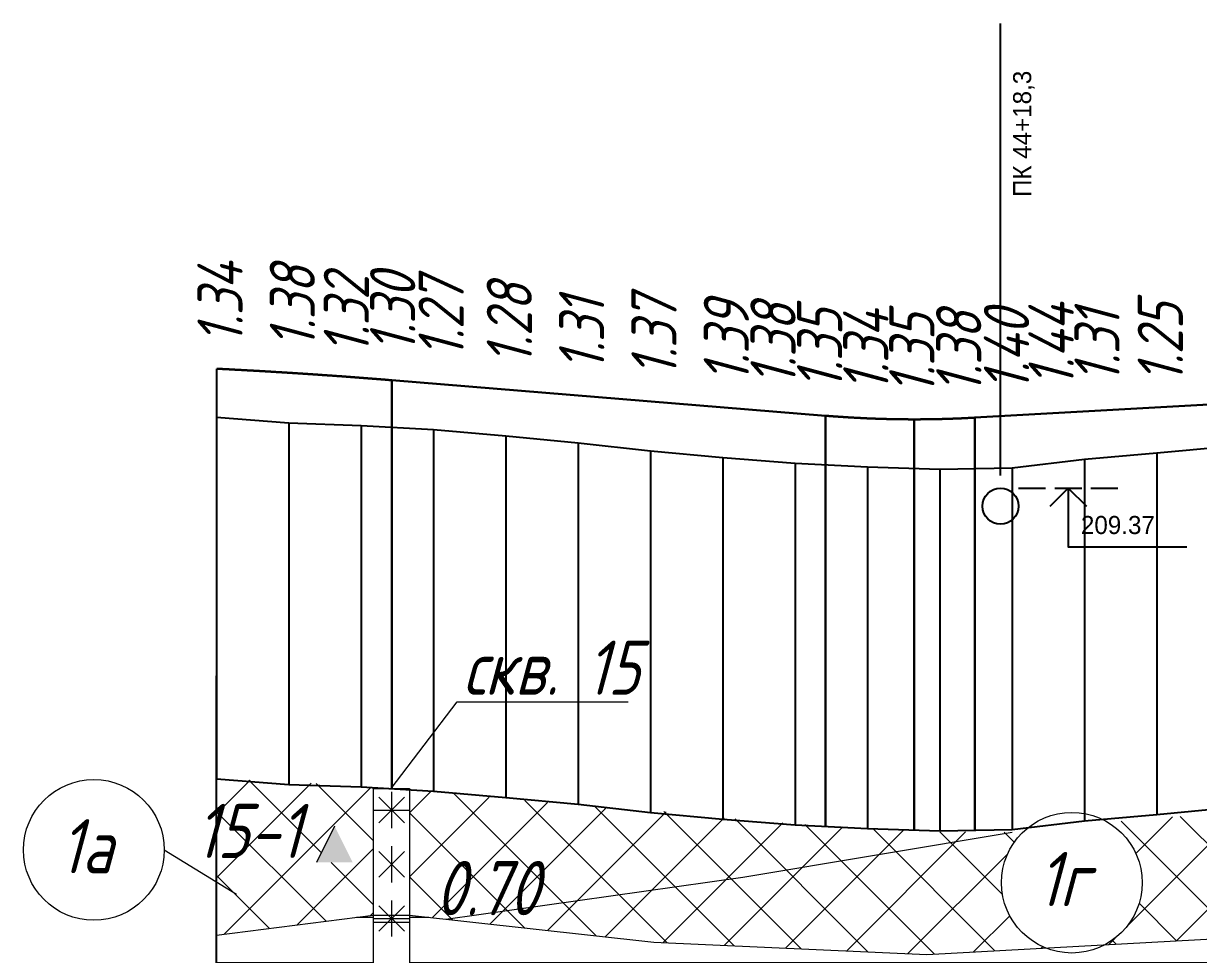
# Model space of a CAD drawing. Extents: x 2172 to 5772, y -842 to -248.
# Drawn here: x 3385.9 to 3450.9, y -487.4 to -435.9 of the extents above; entities that cross this region are included whole.
import ezdxf

# ---------------------------------------------------------------- set-up
doc = ezdxf.new("R2010")
doc.units = 0
doc.header["$MEASUREMENT"] = 0
doc.linetypes.add('CONTI', pattern=[0])
doc.layers.get('0').update_dxf_attribs({"linetype": 'CONTINUOUS'})
doc.layers.add('геология', color=7, linetype='CONTINUOUS', lineweight=20)
doc.layers.add('КРАСНЫЙ_ПРОФИЛЬ', color=1, linetype='CONTINUOUS', lineweight=30)
for name, color, linetype in [('ДИНАМИЧЕСКИЕ_КОММУНИКАЦИИ', 7, 'CONTINUOUS'), ('РАБОЧИЕ_ОТМЕТКИ', 1, 'CONTINUOUS'), ('ЧЕРНЫЙ_ПРОФИЛЬ', 7, 'CONTINUOUS')]:
    doc.layers.add(name, color=color, linetype=linetype)
doc.styles.add('ГОСТ', font='gost.TTF', dxfattribs={"oblique": 15, "height": 1})

# ---------------------------------------------------------------- blocks, each defined once
blk = doc.blocks.new('*U21')
at = {"layer": 'ДИНАМИЧЕСКИЕ_КОММУНИКАЦИИ', "color": 0}
blk.add_circle((0, 0), 1, dxfattribs=at)
blk = doc.blocks.new('*U22')
at = {"layer": 'ДИНАМИЧЕСКИЕ_КОММУНИКАЦИИ', "color": 0}
blk.add_text('209.37', height=1, dxfattribs=at).set_placement((4.449999809265, -2.539999961853))

msp = doc.modelspace()

# ---------------------------------------------------------------- hatches: boundary and pattern name
at = {"layer": 'геология', "linetype": 'Continuous'}
h = msp.add_hatch(dxfattribs=at)
h.set_pattern_fill('ANSI37', color=1, scale=20, style=0)
h.set_pattern_definition([(45, (2171.595959244836, -930.3739942693574), (-1.767766952966369, 1.767766952966369), []), (135, (2171.595959244836, -930.3739942693574), (-1.767766952966369, -1.767766952966369), [])])
h.paths.add_polyline_path([(3405.266979244836, -478.1816899998212), (3404.595959244836, -478.1330410498208), (3400.595959244836, -477.873041049821), (3396.595959244836, -477.7130410498212), (3396.595959244836, -486.3624414353653), (3405.266979244836, -485.2541899998209)])
h.paths.add_polyline_path([(3402.130971975199, -482.3379648031464), (3403.130971975199, -480.3379648031464), (3404.130971975199, -482.3379648031464)], flags=16)
h.paths.add_polyline_path([(3440.595959244836, -480.663041049821), (3436.595959244836, -480.643041049821), (3432.595959244836, -480.453041049821), (3428.595959244836, -480.2130410498212), (3424.595959244836, -479.8630410498208), (3420.595959244836, -479.4430410498207), (3416.595959244836, -479.183041049821), (3412.595959244836, -478.8130410498206), (3408.595959244836, -478.4230410498212), (3407.266979244836, -478.3266899998207), (3407.266979244836, -485.2541899998209), (3409.283704569588, -485.4767397499209), (3425.711407080658, -483.1588145671813)])
edge = h.paths.add_edge_path()
edge.add_arc((3443.903387339326, -483.4551840142339), 3.890410880645049, 132.660726402441, 180.0000000000017, ccw=False)
edge.add_line((3441.267027994384, -480.5942565029923), (3440.595959244836, -480.663041049821))
edge.add_line((3440.595959244836, -480.663041049821), (3425.711407080658, -483.1588145671813))
edge.add_line((3425.711407080658, -483.1588145671813), (3409.283704569588, -485.4767397499209))
edge.add_line((3409.283704569588, -485.4767397499209), (3420.784527473183, -486.7458789984448))
edge.add_line((3420.784527473183, -486.7458789984448), (3435.887831735205, -487.42003160069))
edge.add_line((3435.887831735205, -487.42003160069), (3442.449603800145, -487.0637585584891))
edge.add_arc((3443.903387339325, -483.4551840142339), 3.890410880644605, 180.0000000000008, 248.0570127374182, ccw=False)
edge = h.paths.add_edge_path()
edge.add_line((3464.948359244836, -478.887183049821), (3464.595959244836, -478.9030410498208))
edge.add_line((3464.595959244836, -478.9030410498208), (3460.595959244836, -479.3330410498211))
edge.add_line((3460.595959244836, -479.3330410498211), (3456.595959244836, -479.4230410498212))
edge.add_line((3456.595959244836, -479.4230410498212), (3452.595959244836, -479.6030410498211))
edge.add_line((3452.595959244836, -479.6030410498211), (3448.595959244836, -479.873041049821))
edge.add_line((3448.595959244836, -479.873041049821), (3445.918600629797, -480.1273901182499))
edge.add_arc((3443.903387339325, -483.4551840142335), 3.89041088064461, -7.617018127348274e-12, 58.802145706168574, ccw=False)
edge.add_arc((3443.903387339325, -483.4551840142345), 3.890410880644595, -61.841338698212326, 7.503331289626658e-12, ccw=False)
edge.add_line((3445.739329752336, -486.8851420717547), (3464.948359244836, -485.8421830498191))
edge.add_line((3464.948359244836, -485.8421830498191), (3464.948359244836, -478.887183049821))
h.paths.add_polyline_path([(3461.812351975199, -481.8904225330361), (3462.812351975199, -479.8904225330361), (3463.812351975199, -481.8904225330361)], flags=16)
h.paths.add_polyline_path([(3500.16716671681, -481.8014260150885), (3501.184682013046, -481.5816357129615), (3484.599211183237, -479.8839649782312), (3470.595959244836, -478.6580410498209), (3468.595959244836, -478.7230410498209), (3466.948359244836, -478.7971830498209), (3466.948359244836, -485.8421830498191), (3481.99119701448, -484.7836908851532)])
h.paths.add_polyline_path([(3525.200219244836, -476.3941144998207), (3525.200219244836, -473.6116144998209), (3524.595959244836, -473.7430410498209), (3520.595959244836, -474.4230410498212), (3516.595959244836, -474.703041049821), (3512.595959244836, -474.913041049821), (3508.595959244836, -475.2430410498209), (3504.595959244836, -475.913041049821), (3500.595959244836, -476.5930410498208), (3496.595959244836, -477.1130410498208), (3492.595959244836, -477.3630410498208), (3488.595959244836, -477.4830410498207), (3484.595959244836, -477.873041049821), (3480.595959244836, -478.3330410498211), (3476.595959244836, -478.4730410498209), (3472.595959244836, -478.5930410498208), (3470.595959244836, -478.6580410498209), (3484.599211183237, -479.8839649782312), (3501.184682013046, -481.5816357129615)])
edge = h.paths.add_edge_path()
edge.add_line((3548.314092563063, -469.3140602565363), (3559.52575637998, -467.6440213621786))
edge.add_arc((3562.697113533048, -465.3906260067379), 3.890410880644604, 179.9999999999992, 215.3955478876504, ccw=False)
edge.add_arc((3562.697113533047, -465.3906260067357), 3.89041088064414, 161.1488698633117, 180.0000000000318, ccw=False)
edge.add_line((3559.015379247028, -464.1335939994319), (3556.595959244836, -464.5630410498211))
edge.add_line((3556.595959244836, -464.5630410498211), (3552.595959244836, -465.3030410498209))
edge.add_line((3552.595959244836, -465.3030410498209), (3548.595959244836, -466.2130410498212))
edge.add_line((3548.595959244836, -466.2130410498212), (3544.595959244836, -467.4730410498209))
edge.add_line((3544.595959244836, -467.4730410498209), (3540.595959244836, -468.8830410498213))
edge.add_line((3540.595959244836, -468.8830410498213), (3536.595959244836, -470.4230410498212))
edge.add_line((3536.595959244836, -470.4230410498212), (3532.595959244836, -471.7930410498211))
edge.add_line((3532.595959244836, -471.7930410498211), (3528.595959244836, -472.873041049821))
edge.add_line((3528.595959244836, -472.873041049821), (3526.200219244836, -473.3941144998207))
edge.add_line((3526.200219244836, -473.3941144998207), (3527.200219244836, -473.3941144998207))
edge.add_line((3527.200219244836, -473.3941144998207), (3527.200219244836, -476.3941144998207))
edge.add_line((3527.200219244836, -476.3941144998207), (3548.314092563063, -469.3140602565363))
edge = h.paths.add_edge_path()
edge.add_line((3585.881899244836, -460.5316745498212), (3586.881899244836, -460.5316745498212))
edge.add_line((3586.881899244836, -460.5316745498212), (3584.595959244836, -459.9030410498208))
edge.add_line((3584.595959244836, -459.9030410498208), (3580.595959244836, -460.2330410498207))
edge.add_line((3580.595959244836, -460.2330410498207), (3576.595959244836, -460.873041049821))
edge.add_line((3576.595959244836, -460.873041049821), (3572.595959244836, -461.6730410498212))
edge.add_line((3572.595959244836, -461.6730410498212), (3568.595959244836, -462.5830410498211))
edge.add_line((3568.595959244836, -462.5830410498211), (3565.827963166865, -463.0812803438557))
edge.add_arc((3562.697113533048, -465.3906260067365), 3.890410880644608, -2.091837814077735e-11, 36.412852577754904, ccw=False)
edge.add_arc((3562.697113533047, -465.3906260067403), 3.890410880645504, -18.451092617890993, 3.5981884138891473e-11, ccw=False)
edge.add_line((3566.387534571732, -466.6219218190772), (3567.585893768735, -466.4434196358961))
edge.add_line((3567.585893768735, -466.4434196358961), (3585.881899244836, -464.5316745498212))
edge.add_line((3585.881899244836, -464.5316745498212), (3585.881899244836, -460.5316745498212))
h.paths.add_polyline_path([(3634.595959244836, -458.3480410498209), (3632.595959244836, -458.4630410498212), (3628.595959244836, -458.683041049821), (3624.595959244836, -458.9830410498207), (3620.595959244836, -459.0430410498211), (3616.595959244836, -459.0130410498209), (3612.595959244836, -459.0530410498209), (3608.595959244836, -458.8030410498209), (3604.595959244836, -458.9830410498207), (3600.595959244836, -459.0230410498211), (3596.595959244836, -459.1330410498213), (3592.595959244836, -459.913041049821), (3588.595959244836, -461.0030410498211), (3587.881899244836, -460.8066745498209), (3587.881899244836, -464.5316745498208), (3597.88417471176, -463.5186321709371), (3610.13813682649, -463.4158389539007)])
h.paths.add_polyline_path([(3645.467619244837, -457.6543244498207), (3644.595959244836, -457.663041049821), (3640.595959244836, -457.8630410498208), (3636.595959244836, -458.2330410498207), (3634.595959244836, -458.3480410498209), (3610.13813682649, -463.4158389539007), (3645.467619244837, -467.6443244498209)])
edge = h.paths.add_edge_path(flags=16)
edge.add_arc((3638.824192431525, -462.307321337234), 3.890410880644595, 0, 360)
h.paths.add_polyline_path([(3706.049759244836, -458.3584620498209), (3704.595959244836, -458.2930410498211), (3700.595959244836, -458.143041049821), (3696.595959244836, -458.0030410498211), (3692.595959244836, -457.893041049821), (3688.595959244836, -458.0630410498211), (3684.595959244836, -458.0330410498209), (3680.595959244836, -457.893041049821), (3676.595959244836, -458.0230410498211), (3672.595959244836, -458.163041049821), (3668.595959244836, -458.183041049821), (3664.595959244836, -458.0830410498211), (3660.595959244836, -458.1130410498208), (3656.595959244836, -457.953041049821), (3652.595959244836, -457.663041049821), (3648.595959244836, -457.623041049821), (3647.467619244837, -457.6343244498212), (3647.467619244837, -467.6443244498209), (3706.049759244836, -467.403462049821)])
edge = h.paths.add_edge_path(flags=16)
edge.add_arc((3683.60395167425, -462.7801484565994), 3.890410880644595, 0, 360)
h.paths.add_polyline_path([(3720.595959244836, -459.0930410498208), (3716.595959244836, -458.8230410498209), (3712.595959244836, -458.6930410498207), (3708.595959244836, -458.4730410498209), (3708.049759244836, -458.448462049821), (3708.049759244836, -467.403462049821), (3734.614920244831, -466.6760037975619), (3747.858181346719, -465.0015559511012)])
edge = h.paths.add_edge_path()
edge.add_arc((3752.214261147659, -460.6393792551826), 3.890410880643685, 0, 180, ccw=False)
edge.add_arc((3752.214261147659, -460.6393792551833), 3.89041088064414, -85.46142147417572, 1.0913936421275139e-11, ccw=False)
edge.add_line((3752.522110623317, -464.5175908946599), (3763.327421708334, -463.7493780265404))
edge.add_line((3763.327421708334, -463.7493780265404), (3763.327421708334, -463.5741399059898))
edge.add_line((3763.327421708334, -463.5741399059898), (3765.327421708334, -463.5741399059898))
edge.add_line((3765.327421708334, -463.5741399059898), (3765.327421708334, -463.6148610036912))
edge.add_line((3765.327421708334, -463.6148610036912), (3766.253939244836, -463.5413147498211))
edge.add_line((3766.253939244836, -463.5413147498211), (3766.253939244836, -455.7263147498211))
edge.add_line((3766.253939244836, -455.7263147498211), (3764.595959244836, -456.0330410498209))
edge.add_line((3764.595959244836, -456.0330410498209), (3760.595959244836, -456.453041049821))
edge.add_line((3760.595959244836, -456.453041049821), (3756.595959244836, -456.3030410498209))
edge.add_line((3756.595959244836, -456.3030410498209), (3752.595959244836, -456.4230410498212))
edge.add_line((3752.595959244836, -456.4230410498212), (3748.595959244836, -456.893041049821))
edge.add_line((3748.595959244836, -456.893041049821), (3744.595959244836, -457.6030410498211))
edge.add_line((3744.595959244836, -457.6030410498211), (3740.595959244836, -458.6730410498212))
edge.add_line((3740.595959244836, -458.6730410498212), (3736.595959244836, -459.3630410498208))
edge.add_line((3736.595959244836, -459.3630410498208), (3732.595959244836, -459.453041049821))
edge.add_line((3732.595959244836, -459.453041049821), (3728.595959244836, -459.413041049821))
edge.add_line((3728.595959244836, -459.413041049821), (3724.595959244836, -459.393041049821))
edge.add_line((3724.595959244836, -459.393041049821), (3720.595959244836, -459.0930410498208))
edge.add_line((3720.595959244836, -459.0930410498208), (3747.858181346719, -465.0015559511012))
edge.add_line((3747.858181346719, -465.0015559511012), (3752.223461466872, -464.6550433517355))
edge.add_line((3752.223461466872, -464.6550433517355), (3752.214261147659, -464.5297901358272))
edge.add_arc((3752.21426114766, -460.639379255183), 3.89041088064414, 179.9999999999933, 269.9999999999933, ccw=False)
h.paths.add_polyline_path([(3813.72405150612, -455.3820185126356), (3812.595959244836, -455.413041049821), (3808.595959244836, -455.433041049821), (3804.595959244836, -455.2130410498212), (3800.595959244836, -454.8530410498211), (3796.595959244836, -454.4930410498209), (3792.595959244836, -454.183041049821), (3788.595959244836, -454.0030410498211), (3784.595959244836, -453.913041049821), (3780.595959244836, -454.0530410498209), (3776.595959244836, -454.4630410498212), (3772.595959244836, -454.9230410498212), (3768.595959244836, -455.2930410498211), (3767.253939244836, -455.5413147498211), (3768.253939244836, -455.5413147498211), (3768.253939244836, -463.5413147498211), (3780.697040378689, -462.7014000229392)])
edge = h.paths.add_edge_path(flags=16)
edge.add_arc((3782.489552502429, -458.0649566283755), 3.890410880644595, 0, 360)
edge = h.paths.add_edge_path()
edge.add_arc((3854.726248115077, -455.4518457332789), 3.890410880645049, 135.3689119119537, 179.9999999999849, ccw=False)
edge.add_line((3851.95765681826, -452.718679245223), (3848.595959244836, -452.643041049821))
edge.add_line((3848.595959244836, -452.643041049821), (3844.595959244836, -452.6030410498211))
edge.add_line((3844.595959244836, -452.6030410498211), (3840.595959244836, -452.9030410498208))
edge.add_line((3840.595959244836, -452.9030410498208), (3836.595959244836, -453.893041049821))
edge.add_line((3836.595959244836, -453.893041049821), (3832.595959244836, -454.5730410498209))
edge.add_line((3832.595959244836, -454.5730410498209), (3828.595959244836, -454.9630410498212))
edge.add_line((3828.595959244836, -454.9630410498212), (3826.149659244837, -455.109819049821))
edge.add_line((3826.149659244837, -455.109819049821), (3826.149659244837, -460.1698190498209))
edge.add_line((3826.149659244837, -460.1698190498209), (3841.286910427423, -458.3038150282919))
edge.add_line((3841.286910427423, -458.3038150282919), (3852.175767654233, -458.3895908275786))
edge.add_arc((3854.726248115077, -455.4518457332767), 3.890410880645071, 180.0000000000167, 229.0362612490438, ccw=False)
edge = h.paths.add_edge_path()
edge.add_line((3884.301839244836, -455.2761291498209), (3880.595959244836, -455.0630410498206))
edge.add_line((3880.595959244836, -455.0630410498206), (3876.595959244836, -454.933041049821))
edge.add_line((3876.595959244836, -454.933041049821), (3872.595959244836, -454.643041049821))
edge.add_line((3872.595959244836, -454.643041049821), (3868.595959244836, -454.1730410498212))
edge.add_line((3868.595959244836, -454.1730410498212), (3864.595959244836, -453.4430410498207))
edge.add_line((3864.595959244836, -453.4430410498207), (3860.595959244836, -453.0530410498209))
edge.add_line((3860.595959244836, -453.0530410498209), (3857.719504387871, -452.9667474041121))
edge.add_arc((3854.726248115078, -455.4518457332786), 3.890410880645057, 1.0118128557223827e-11, 39.70055628578791, ccw=False)
edge.add_arc((3854.726248115077, -455.4518457332768), 3.890410880645504, 310.0610747653148, 359.9999999999841, ccw=False)
edge.add_line((3857.230131395185, -458.4294060332277), (3860.233898669774, -458.4530678862102))
edge.add_line((3860.233898669774, -458.4530678862102), (3884.301839244836, -459.3265703498209))
edge.add_line((3884.301839244836, -459.3265703498209), (3884.301839244836, -455.2761291498209))
h.paths.add_polyline_path([(3824.149659244837, -455.2063882998209), (3820.595959244836, -455.2330410498207), (3816.595959244836, -455.3030410498209), (3813.72405150612, -455.3820185126356), (3780.697040378689, -462.7014000229392), (3799.733131681287, -461.2905542881017), (3824.149659244837, -460.1698190498209)])
edge = h.paths.add_edge_path()
edge.add_arc((3913.202360415091, -457.5850063521868), 3.890410880645959, 151.5536274741631, 179.9999999999573, ccw=False)
edge.add_line((3909.781664762662, -455.7318635962984), (3908.595959244836, -455.8830410498213))
edge.add_line((3908.595959244836, -455.8830410498213), (3904.595959244836, -456.0030410498211))
edge.add_line((3904.595959244836, -456.0030410498211), (3900.595959244836, -455.8030410498209))
edge.add_line((3900.595959244836, -455.8030410498209), (3896.595959244836, -455.6330410498208))
edge.add_line((3896.595959244836, -455.6330410498208), (3892.595959244836, -455.5930410498208))
edge.add_line((3892.595959244836, -455.5930410498208), (3888.595959244836, -455.4830410498207))
edge.add_line((3888.595959244836, -455.4830410498207), (3886.301839244836, -455.3740703498211))
edge.add_line((3886.301839244836, -455.3740703498211), (3886.301839244838, -459.3265703498209))
edge.add_line((3886.301839244838, -459.3265703498209), (3909.966816776172, -459.7452272160981))
edge.add_arc((3913.20236041509, -457.5850063521827), 3.890410880644597, 180.0000000000167, 213.7291793922433, ccw=False)
edge = h.paths.add_edge_path()
edge.add_line((3944.168619244836, -454.534879099821), (3940.595959244836, -454.3830410498208))
edge.add_line((3940.595959244836, -454.3830410498208), (3936.595959244836, -454.4730410498209))
edge.add_line((3936.595959244836, -454.4730410498209), (3932.595959244836, -454.5430410498211))
edge.add_line((3932.595959244836, -454.5430410498211), (3928.595959244836, -454.6530410498208))
edge.add_line((3928.595959244836, -454.6530410498208), (3924.595959244836, -455.0130410498209))
edge.add_line((3924.595959244836, -455.0130410498209), (3920.595959244836, -455.0230410498211))
edge.add_line((3920.595959244836, -455.0230410498211), (3916.595959244836, -455.0530410498209))
edge.add_line((3916.595959244836, -455.0530410498209), (3916.184012322408, -455.0859968036152))
edge.add_arc((3913.202360415091, -457.5850063521833), 3.890410880645059, -8.412825991399586e-12, 39.96735627512078, ccw=False)
edge.add_arc((3913.202360415091, -457.5850063521825), 3.890410880645049, 331.009966343258, 359.9999999999799, ccw=False)
edge.add_line((3916.60531846881, -459.4705230731038), (3944.168619244836, -457.6060120998209))
edge.add_line((3944.168619244836, -457.6060120998209), (3944.168619244836, -454.534879099821))
h.paths.add_polyline_path([(3955.822398472535, -455.7395527764525), (3952.595959244836, -455.433041049821), (3948.595959244836, -454.9230410498212), (3946.168619244836, -454.6985120998211), (3946.168619244836, -457.6060120998209), (3960.494782736534, -459.3202079829825), (3972.663879315513, -460.8100788419579)])
edge = h.paths.add_edge_path()
edge.add_line((3976.595959244836, -458.2330410498207), (3972.595959244836, -457.183041049821))
edge.add_line((3972.595959244836, -457.183041049821), (3968.595959244836, -456.9430410498207))
edge.add_line((3968.595959244836, -456.9430410498207), (3964.595959244836, -456.5130410498209))
edge.add_line((3964.595959244836, -456.5130410498209), (3960.595959244836, -456.0030410498211))
edge.add_line((3960.595959244836, -456.0030410498211), (3956.595959244836, -455.8130410498211))
edge.add_line((3956.595959244836, -455.8130410498211), (3955.822398472535, -455.7395527764525))
edge.add_line((3955.822398472535, -455.7395527764525), (3972.663879315513, -460.8100788419579))
edge.add_line((3972.663879315513, -460.8100788419579), (3978.252204039894, -462.8621395892087))
edge.add_arc((3982.017092933802, -461.8818802170204), 3.890410880644142, 180.0000000000595, 194.5940038209968, ccw=False)
edge.add_arc((3982.017092933803, -461.8818802170251), 3.890410880645049, 132.0532115606375, 179.9999999999908, ccw=False)
edge.add_line((3979.411216015804, -458.9931603779823), (3976.595959244836, -458.2330410498207))
edge = h.paths.add_edge_path()
edge.add_line((4000.595959244836, -466.7230410498209), (3996.595959244836, -465.3930410498206))
edge.add_line((3996.595959244836, -465.3930410498206), (3992.595959244836, -463.9430410498212))
edge.add_line((3992.595959244836, -463.9430410498212), (3988.595959244838, -462.1930410498212))
edge.add_line((3988.595959244838, -462.1930410498212), (3985.816784550441, -461.0466314883829))
edge.add_arc((3982.017092933805, -461.8818802170254), 3.890410880644142, 1.3415046851150692e-11, 12.39758847572881, ccw=False)
edge.add_arc((3982.017092933805, -461.8818802170247), 3.890410880644595, -54.9209782933076, 3.410605131648481e-12, ccw=False)
edge.add_line((3984.252934070815, -465.0656376245997), (4002.839259244836, -471.8906290498207))
edge.add_line((4002.839259244836, -471.8906290498207), (4002.839259244836, -467.8906290498207))
edge.add_line((4002.839259244836, -467.8906290498207), (4003.839259244836, -467.8906290498207))
edge.add_line((4003.839259244836, -467.8906290498207), (4000.595959244836, -466.7230410498209))
edge = h.paths.add_edge_path()
edge.add_line((4020.595959244836, -473.9830410498207), (4016.595959244851, -472.5330410498264))
edge.add_line((4016.595959244851, -472.5330410498264), (4012.595959244836, -471.0730410498209))
edge.add_line((4012.595959244836, -471.0730410498209), (4008.595959244836, -469.7530410498211))
edge.add_line((4008.595959244836, -469.7530410498211), (4004.839259244836, -468.2597527998209))
edge.add_line((4004.839259244836, -468.2597527998209), (4004.839259244836, -471.8906290498207))
edge.add_line((4004.839259244836, -471.8906290498207), (4021.016718173161, -478.0785823581791))
edge.add_line((4021.016718173161, -478.0785823581791), (4035.656061439115, -482.0905624260849))
edge.add_line((4035.656061439115, -482.0905624260849), (4038.622816718002, -483.6037610619537))
edge.add_arc((4042.418364381165, -482.7498788939112), 3.890410880645506, 180.0000000000117, 192.6787159699941, ccw=False)
edge.add_arc((4042.418364381165, -482.7498788939124), 3.890410880645504, 125.22494371039619, 179.9999999999933, ccw=False)
edge.add_line((4040.174422048891, -479.571826089179), (4036.595959244836, -478.373041049821))
edge.add_line((4036.595959244836, -478.373041049821), (4032.595959244836, -477.4030410498203))
edge.add_line((4032.595959244836, -477.4030410498203), (4028.595959244836, -476.393041049821))
edge.add_line((4028.595959244836, -476.393041049821), (4024.595959244836, -475.2730410498211))
edge.add_line((4024.595959244836, -475.2730410498211), (4020.595959244836, -473.9830410498207))
edge = h.paths.add_edge_path()
edge.add_line((4064.595959244836, -488.6330410498213), (4060.595959244838, -487.1530410498199))
edge.add_line((4060.595959244838, -487.1530410498199), (4056.595959244838, -485.6430410498215))
edge.add_line((4056.595959244838, -485.6430410498215), (4052.595959244836, -484.1930410498212))
edge.add_line((4052.595959244836, -484.1930410498212), (4048.595959244836, -483.0030410498211))
edge.add_line((4048.595959244836, -483.0030410498211), (4046.268913956645, -482.1943928121746))
edge.add_arc((4042.418364381163, -482.7498788939239), 3.890410880646868, 1.758166945364792e-10, 8.208941618598374, ccw=False)
edge.add_arc((4042.418364381165, -482.7498788939108), 3.890410880645504, 293.2734175151377, 359.99999999998323, ccw=False)
edge.add_line((4043.955540980411, -486.3237262497692), (4068.765279244837, -498.977975949821))
edge.add_line((4068.765279244837, -498.977975949821), (4068.765279244837, -489.8454759498209))
edge.add_line((4068.765279244837, -489.8454759498209), (4068.595959244836, -489.8230410498209))
edge.add_line((4068.595959244836, -489.8230410498209), (4064.595959244836, -488.6330410498213))
h.paths.add_polyline_path([(4080.595959244836, -491.4360120572402), (4077.815959244836, -489.3520053770002), (4072.595959244836, -489.9046221657102), (4070.765279244837, -490.1104759498212), (4070.765279244837, -498.9779759498206), (4080.815959244836, -500.7791209478137)])
h.paths.add_polyline_path([(4120.595959244836, -507.9230410498212), (4117.295361053011, -507.3619393572108), (4090.344469183021, -503.6785930211208), (4099.366628597169, -506.4873238994442), (4123.941777988935, -511.8004094063363), (4145.460039244836, -514.4014025096749), (4145.460039244836, -512.4451981301127), (4144.595959244836, -512.4830410498207), (4144.391696372621, -512.4621041054188), (4144.391696372621, -513.4636559206338), (4142.391696372621, -513.4636559206338), (4142.391696372621, -512.2571041054189), (4140.595959244836, -512.0730410498209), (4136.595959244836, -511.0430410498211), (4132.595959244836, -509.6330410498213), (4128.595959244836, -508.873041049821), (4124.595959244834, -508.3930410498206)])
h.paths.add_polyline_path([(4005.515333133171, -475.7386718086545), (4014.253994039684, -475.7386718086545), (4014.253994039684, -471.235455225381), (4005.515333133171, -471.235455225381)], flags=17)
h.paths.add_polyline_path([(4005.515333133171, -472.7106798069153), (4014.253994039684, -472.7106798069153), (4014.253994039684, -468.2074632236418), (4005.515333133171, -468.2074632236418)])
h.paths.add_polyline_path([(4071.440817035958, -503.1074413528568), (4079.537808069403, -503.1074413528568), (4079.537808069403, -498.6010081863092), (4071.440817035958, -498.6010081863092)])
h.paths.add_polyline_path([(4071.440242448698, -499.8072623816042), (4080.180550136896, -499.8072623816042), (4080.180550136896, -495.3008292150571), (4071.440242448698, -495.3008292150571)], flags=17)
h.paths.add_polyline_path([(4133.098274170738, -513.9701603572676), (4142.267459628771, -513.9701603572676), (4142.267459628771, -509.4637271907204), (4133.098274170738, -509.4637271907204)], flags=17)
h.paths.add_polyline_path([(4084.595959244836, -495.373141686424), (4082.175959244836, -492.9911782607675), (4082.175959244836, -501.1356157758628), (4090.344469183021, -503.6785930211208), (4108.33238159813, -506.1369796158099), (4104.59595924484, -505.0170624525863), (4100.595959244836, -503.6713466043082), (4096.595959244837, -502.3274928617279), (4092.595959244836, -500.6155787413954), (4088.595959244838, -498.1620977525084)])
h.paths.add_polyline_path([(4081.855959244836, -492.6762078904329), (4080.815959244836, -491.6525541868442), (4080.815959244836, -500.7791209478137), (4081.322309768873, -500.8698621427975), (4081.855959244836, -501.0359950709062)])
h.paths.add_polyline_path([(4082.175959244836, -492.9911782607679), (4081.855959244837, -492.6762078904341), (4081.855959244836, -501.0359950709067), (4082.175959244836, -501.1356157758628)])
h = msp.add_hatch(dxfattribs=at)
h.set_pattern_fill('ANSI31', scale=20, angle=135, style=0)
h.set_pattern_definition([(180, (2171.595959244836, -930.3739942693574), (-4.440892098500626e-16, -2.5), [])])
h.paths.add_polyline_path([(3766.253939244836, -468.5413147498211), (3734.614920244831, -466.6760037975619), (3708.049759244836, -467.403462049821), (3708.049759244837, -478.403462049821), (3712.857881551985, -480.2322225168396), (3766.253939244836, -477.5413147498211)])
h.paths.add_polyline_path([(3748.537557642348, -472.8862458961976, -1), (3756.318379403636, -472.8862458961976, -1)], flags=16)
h.paths.add_polyline_path([(3766.253939244836, -477.5413147498211), (3712.857881551985, -480.2322225168396), (3766.253939244836, -500.5413147498211)])
h.paths.add_polyline_path([(3763.327421708334, -485.4496095288132), (3763.327421708334, -483.4496095288132), (3765.327421708334, -483.4496095288132), (3765.327421708334, -485.4496095288132)], flags=16)
h.paths.add_polyline_path([(3763.327421708334, -493.4104554065207), (3765.327421708334, -493.4104554065207), (3765.327421708334, -495.4104554065207), (3763.327421708334, -495.4104554065207)], flags=16)
h.paths.add_polyline_path([(3706.049759244836, -467.403462049821), (3647.467619244837, -467.6443244498209), (3647.467619244837, -477.6443244498209), (3706.049759244836, -478.403462049821)])
h.paths.add_polyline_path([(3679.797248805397, -473.0053567883583, -1), (3687.578070566686, -473.0053567883583, -1)], flags=16)
h.paths.add_polyline_path([(3703.123241708336, -473.1998997503556), (3703.123241708336, -471.1998997503556), (3705.123241708336, -471.1998997503556), (3705.123241708336, -473.1998997503556)], flags=16)
h.paths.add_polyline_path([(3645.467619244837, -467.6443244498209), (3610.13813682649, -463.4158389539007), (3597.88417471176, -463.5186321709371), (3587.881899244836, -464.5316745498212), (3587.881899244837, -480.5316745498208), (3645.467619244837, -477.6443244498209)])
h.paths.add_polyline_path([(3642.549332792161, -473.5791668069955, -1), (3634.768511030872, -473.5791668069955, -1)], flags=16)
h.paths.add_polyline_path([(3585.881899244836, -464.5316745498212), (3567.585893768735, -466.4434196358961), (3566.387534571732, -466.6219218190768, -0.6137216079614687), (3559.52575637998, -467.6440213621786), (3548.314092563063, -469.3140602565363), (3527.200219244836, -476.3941144998207), (3527.200219244837, -493.3941144998207), (3585.881899244836, -480.5316745498212)])
h.paths.add_polyline_path([(3559.048886298639, -476.8932828551842, -1), (3566.82970805993, -476.8932828551842, -1)], flags=16)
h.paths.add_polyline_path([(3525.200219244836, -476.3941144998207), (3500.16716671681, -481.8014260150885), (3481.99119701448, -484.7836908851532), (3466.948359244836, -485.8421830498191), (3466.948359244837, -498.842183049821), (3525.200219244836, -493.3941144998207)])
h.paths.add_polyline_path([(3464.948359244836, -485.8421830498191), (3445.739329752336, -486.8851420717547, -0.2221600325890052), (3442.449603800145, -487.0637585584891), (3435.887831735205, -487.42003160069), (3420.784527473183, -486.7458789984448), (3407.266979244836, -485.2541899998209), (3407.266979244837, -498.2541899998209), (3464.948359244836, -498.842183049821)])
h.paths.add_polyline_path([(3447.903757604521, -493.1324180395104, -1), (3440.122935843231, -493.1324180395104, -1)], flags=16)
h.paths.add_polyline_path([(3405.266979244836, -485.2541899998209), (3396.595959244836, -486.3624414353653), (3396.595959244836, -499.7429525784537), (3405.266979244836, -498.2541899998209)])
h.paths.add_polyline_path([(3750.442183954394, -474.9353305741611), (3754.677628277632, -474.9353305741611), (3754.677628277632, -470.432113990887), (3750.442183954394, -470.432113990887)], flags=8)
h.paths.add_polyline_path([(3708.725297035959, -479.1369240756462), (3717.465604724155, -479.1369240756462), (3717.465604724155, -474.6304909090986), (3708.725297035959, -474.6304909090986)], flags=24)
h.paths.add_polyline_path([(3703.573193745373, -483.124286048931), (3713.171256973241, -483.124286048931), (3713.171256973241, -478.6178528823839), (3703.573193745373, -478.6178528823839)], flags=9)
h.paths.add_polyline_path([(3708.724722448698, -468.2124176939615), (3717.465030136895, -468.2124176939615), (3717.465030136895, -463.7059845274143), (3708.724722448698, -463.7059845274143)], flags=9)
h.paths.add_polyline_path([(3755.356295648447, -495.9169598431545), (3764.525481106481, -495.9169598431545), (3764.525481106481, -491.4105266766069), (3755.356295648447, -491.4105266766069)], flags=24)
h.paths.add_polyline_path([(3755.356295648447, -485.956113965447), (3764.311042221563, -485.956113965447), (3764.311042221563, -481.4496807988994), (3755.356295648447, -481.4496807988994)], flags=24)
h.paths.add_polyline_path([(3695.152115648447, -473.7064041869894), (3704.321301106482, -473.7064041869894), (3704.321301106482, -469.1999710204418), (3695.152115648447, -469.1999710204418)], flags=24)
h.paths.add_polyline_path([(3681.701875117442, -475.0544414663218), (3685.937319440682, -475.0544414663218), (3685.937319440682, -470.5512248830482), (3681.701875117442, -470.5512248830482)], flags=8)
h.paths.add_polyline_path([(3648.143157035958, -478.3777864756462), (3656.883464724155, -478.3777864756462), (3656.883464724155, -473.8713533090986), (3648.143157035958, -473.8713533090986)], flags=25)
h.paths.add_polyline_path([(3648.143693133172, -468.3786202887718), (3656.239037384928, -468.3786202887718), (3656.239037384928, -463.8754037054982), (3648.143693133172, -463.8754037054982)], flags=9)
h.paths.add_polyline_path([(3636.673137342919, -475.628251484959), (3640.908581666155, -475.628251484959), (3640.908581666155, -471.1250349016855), (3636.673137342919, -471.1250349016855)], flags=8)
h.paths.add_polyline_path([(3588.557437035958, -481.2651365756465), (3597.297744724156, -481.2651365756465), (3597.297744724156, -476.7587034090984), (3588.557437035958, -476.7587034090984)], flags=9)
h.paths.add_polyline_path([(3588.557973133171, -465.3252810656459), (3597.296634039683, -465.3252810656459), (3597.296634039683, -460.8220644823718), (3588.557973133171, -460.8220644823718)], flags=9)
h.paths.add_polyline_path([(3560.953512610686, -478.9423675331473), (3565.188956933924, -478.9423675331473), (3565.188956933924, -474.4391509498737), (3560.953512610686, -474.4391509498737)], flags=8)
h.paths.add_polyline_path([(3527.875757035958, -494.127576525646), (3536.616064724156, -494.127576525646), (3536.616064724156, -489.6211433590988), (3527.875757035958, -489.6211433590988)], flags=9)
h.paths.add_polyline_path([(3527.876293133171, -477.6194146824228), (3536.400515154765, -477.6194146824228), (3536.400515154765, -473.1161980991492), (3527.876293133171, -473.1161980991492)], flags=24)
h.paths.add_polyline_path([(3467.623897035958, -499.5756450756462), (3476.364204724156, -499.5756450756462), (3476.364204724156, -495.0692119090986), (3467.623897035958, -495.0692119090986)], flags=9)
h.paths.add_polyline_path([(3467.624433133171, -486.5931688084383), (3476.363094039683, -486.5931688084383), (3476.363094039683, -482.0899522251648), (3467.624433133171, -482.0899522251648)], flags=24)
h.paths.add_polyline_path([(3442.027562155277, -495.1815027174739), (3446.263006478515, -495.1815027174739), (3446.263006478515, -490.6782861342003), (3442.027562155277, -490.6782861342003)], flags=8)
h.paths.add_polyline_path([(3407.942517035958, -498.9876520256462), (3416.682824724156, -498.9876520256462), (3416.682824724156, -494.4812188590986), (3407.942517035958, -494.4812188590986)], flags=9)
msp.add_hatch(color=7, dxfattribs=at).paths.add_polyline_path([(3404.130971975199, -482.3379648031464), (3403.130971975199, -480.3379648031464), (3402.130971975199, -482.3379648031464)])
h = msp.add_hatch(dxfattribs=at)
h.set_pattern_fill('ANSI31', scale=26, angle=135, style=0)
h.set_pattern_definition([(180, (5561.286923009377, -2942.642222175223), (-6.661338147750939e-16, -3.25), [])])
h.paths.add_polyline_path([(3407.266979244837, -485.2541899998209), (3405.266979244836, -485.2541899998209), (3405.266979244836, -498.2541899998209), (3407.266979244837, -498.2541899998209)])

# ---------------------------------------------------------------- linework, layer by layer
at = {"linetype": 'Continuous'}
msp.add_line((3396.595959244836, -614.0427883216762), (3396.608953623688, -455.0266465490968), dxfattribs=at)
at = {"layer": 'геология', "color": 7, "linetype": 'Continuous'}
for p, q in [((3406.266979244836, -478.2541899998209), (3409.912836536738, -473.4533006241277)), ((3409.912836536738, -473.4533006241277), (3419.357254066766, -473.4533006241277)), ((3405.266979244836, -478.2541899998209), (3407.266979244836, -478.2541899998209)), ((3403.130971975199, -480.3379648031464), (3402.130971975199, -482.3379648031464)), ((3425.711407080658, -483.1588145671813), (3440.595959244836, -480.663041049821)), ((3393.705759969151, -481.6413466113931), (3397.70641303485, -484.084979602354)), ((3409.283704569588, -485.4767397499209), (3425.711407080658, -483.1588145671813)), ((3396.595959244836, -486.3624414353653), (3405.266979244836, -485.2541899998209)), ((3405.266979244836, -485.2541899998209), (3407.266979244836, -485.2541899998209)), ((3405.266979244836, -485.2541899998209), (3407.266979244836, -485.2541899998209)), ((3407.266979244836, -485.2541899998209), (3420.784527473183, -486.7458789984448)), ((3435.887831735205, -487.42003160069), (3464.948359244836, -485.8421830498191)), ((3420.784527473183, -486.7458789984448), (3435.887831735205, -487.42003160069))]:
    msp.add_line(p, q, dxfattribs=at)
at = {"layer": 'геология', "color": 7, "linetype": 'Continuous', "ltscale": 5}
for p, q in [((3405.266979244836, -478.2541899998209), (3405.266979244836, -498.2541899998209)), ((3407.266979244836, -478.2541899998209), (3407.266979244837, -498.2541899998209))]:
    msp.add_line(p, q, dxfattribs=at)
at = {"layer": 'геология', "color": 1, "linetype": 'Continuous'}
for p, q in [((3405.577397964878, -480.1441203423719), (3406.991611527252, -478.7299067799991)), ((3406.991611527252, -480.1441203423724), (3405.577397964878, -478.7299067799991)), ((3406.284504746065, -478.4370135611857), (3406.284504746065, -480.4370135611857)), ((3405.284504746065, -479.4370135611857), (3407.284504746065, -479.4370135611857)), ((3406.284504746065, -481.4370135611857), (3406.284504746065, -483.4370135611857)), ((3405.577397964878, -483.1441203423719), (3406.991611527252, -481.7299067799991)), ((3406.991611527252, -483.1441203423724), (3405.577397964878, -481.7299067799991)), ((3405.577397964878, -486.1441203423719), (3406.991611527252, -484.7299067799991)), ((3406.991611527252, -486.1441203423724), (3405.577397964878, -484.7299067799991)), ((3406.284504746065, -484.4370135611857), (3406.284504746065, -486.4370135611857)), ((3405.284504746065, -485.4370135611857), (3407.284504746065, -485.4370135611857))]:
    msp.add_line(p, q, dxfattribs=at)
at = {"layer": 'геология', "color": 7, "linetype": 'Continuous'}
for centre in [(3389.815349088505, -481.6413466113931), (3443.903387339325, -483.455184014234)]:
    msp.add_circle(centre, 3.890410880644855, dxfattribs=at)
at = {"layer": 'ДИНАМИЧЕСКИЕ_КОММУНИКАЦИИ', "color": 7}
for points in [[(3439.956160231407, -460.9306592806772), (3439.956160231407, -435.9306585058172)], [(3440.956160231407, -461.6306592687562), (3442.456160231407, -461.6306592687562)], [(3442.706160231407, -462.6306592687562), (3443.706160231407, -461.6306592687562), (3444.706160231407, -462.6306592687562)], [(3442.956160231407, -461.6306592687562), (3444.456160231407, -461.6306592687562)], [(3443.706160231407, -461.6306592687562), (3443.706160231407, -464.8706592782933), (3450.272826834496, -464.8706592782933)], [(3444.956160231407, -461.6306592687562), (3446.456160231407, -461.6306592687562)]]:
    msp.add_lwpolyline(points, dxfattribs=at)
at = {"layer": 'КРАСНЫЙ_ПРОФИЛЬ'}
for p, q in [((3438.541682549112, -457.73327199081), (3481.339629477653, -455.3419747911289)), ((3406.301044638501, -455.6633914873219), (3406.301044638501, -478.2550059208611)), ((3406.301044638501, -455.6633914873219), (3430.278180374491, -457.6259422530579)), ((3430.278180374491, -457.6259422530579), (3430.278180374491, -480.3323196904621)), ((3435.189235941792, -457.8269294762681), (3435.189235941792, -480.533098272226)), ((3438.541682549112, -457.73327199081), (3438.541682549112, -480.5357342886559))]:
    msp.add_line(p, q, dxfattribs=at)
for points in [[(3396.608953623688, -455.0266465490968), (3396.632780946533, -455.027827354842), (3396.672732449392, -455.029812543673), (3396.712683952251, -455.031803052914), (3396.752635455111, -455.033798882562), (3396.79258695797, -455.03580003262), (3396.832538460829, -455.037806503085), (3396.872489963689, -455.03981829396), (3396.912441466548, -455.0418354052431), (3396.952392969408, -455.0438578369351), (3396.992344472267, -455.0458855890352), (3397.032295975126, -455.0479186615439), (3397.072247477986, -455.0499570544621), (3397.112198980845, -455.0520007677881), (3397.152150483704, -455.054049801523), (3397.192101986564, -455.0561041556662), (3397.232053489423, -455.0581638302181), (3397.272004992282, -455.060228825178), (3397.311956495142, -455.0622991405471), (3397.351907998001, -455.0643747763249), (3397.391859500861, -455.0664557325122), (3397.43181100372, -455.068542009107), (3397.47176250658, -455.0706336061101), (3397.511714009439, -455.0727305235221), (3397.551665512298, -455.074832761343), (3397.591617015157, -455.076940319572), (3397.631568518017, -455.07905319821), (3397.671520020876, -455.0811713972571), (3397.711471523736, -455.083294916712), (3397.751423026595, -455.0854237565759), (3397.791374529454, -455.087557916848), (3397.831326032314, -455.0896973975291), (3397.871277535173, -455.0918421986189), (3397.911229038033, -455.093992320117), (3397.951180540892, -455.096147762024), (3397.991132043751, -455.098308524339), (3398.031083546611, -455.100474607063), (3398.07103504947, -455.1026460101959), (3398.110986552329, -455.1048227337369), (3398.150938055189, -455.1070047776871), (3398.190889558048, -455.109192142045), (3398.230841060908, -455.1113848268121), (3398.270792563767, -455.113582831988), (3398.310744066626, -455.1157861575721), (3398.350695569486, -455.1179948035651), (3398.390647072345, -455.120208769966), (3398.430598575204, -455.122428056776), (3398.470550078064, -455.124652663995), (3398.510501580923, -455.126882591622), (3398.550453083782, -455.129117839658), (3398.590404586642, -455.131358408102), (3398.630356089501, -455.1336042969551), (3398.670307592361, -455.135855506217), (3398.71025909522, -455.1381120358869), (3398.750210598079, -455.140373885966), (3398.790162100939, -455.1426410564541), (3398.830113603798, -455.1449135473499), (3398.870065106657, -455.147191358654), (3398.910016609517, -455.1494744903671), (3398.949968112376, -455.1517629424891), (3398.989919615236, -455.15405671502), (3399.029871118095, -455.156355807959), (3399.069822620954, -455.158660221306), (3399.109774123815, -455.1609699550631), (3399.149725626673, -455.163285009228), (3399.189677129532, -455.165605383801), (3399.229628632392, -455.1679310787831), (3399.269580135251, -455.1702620941739), (3399.30953163811, -455.172598429973), (3399.34948314097, -455.1749400861811), (3399.389434643829, -455.1772870627969), (3399.429386146689, -455.179639359822), (3399.469337649548, -455.1819969772559), (3399.509289152407, -455.184359915098), (3399.549240655267, -455.1867281733489), (3399.589192158126, -455.189101752009), (3399.629143660986, -455.191480651077), (3399.669095163845, -455.1938648705541), (3399.709046666704, -455.196254410439), (3399.748998169564, -455.1986492707331), (3399.788949672423, -455.201049451435), (3399.828901175282, -455.2034549525461), (3399.868852678143, -455.2058657740661), (3399.908804181001, -455.2082819159941), (3399.948755683861, -455.2107033783309), (3399.98870718672, -455.2131301610771), (3400.028658689579, -455.215562264231), (3400.068610192439, -455.217999687794), (3400.108561695298, -455.2204424317652), (3400.148513198157, -455.2228904961451), (3400.188464701017, -455.225343880933), (3400.228416203876, -455.2278025861301), (3400.268367706735, -455.2302666117362), (3400.308319209595, -455.2327359577509), (3400.348270712454, -455.235210624174), (3400.388222215314, -455.2376906110051), (3400.428173718173, -455.2401759182449), (3400.468125221032, -455.2426665458941), (3400.499252804703, -455.244610766699), (3400.508076723892, -455.2451624939511), (3400.548028226751, -455.247663762417), (3400.58797972961, -455.2501703512921), (3400.62793123247, -455.2526822605751), (3400.667882735329, -455.2551994902669), (3400.707834238189, -455.2577220403671), (3400.747785741049, -455.2602499108759), (3400.787737243907, -455.262783101794), (3400.827688746767, -455.26532161312), (3400.867640249626, -455.2678654448541), (3400.907591752485, -455.2704145969981), (3400.947543255345, -455.2729690695501), (3400.987494758204, -455.2755288625099), (3401.027446261064, -455.27809397588), (3401.067397763923, -455.280664409657), (3401.107349266782, -455.2832401638439), (3401.147300769642, -455.285821238439), (3401.187252272501, -455.2884076334419), (3401.22720377536, -455.290999348854), (3401.26715527822, -455.2935963846751), (3401.307106781079, -455.2961987409049), (3401.347058283938, -455.2988064175429), (3401.387009786798, -455.301419414589), (3401.426961289657, -455.304037732044), (3401.466912792517, -455.3066613699079), (3401.506864295377, -455.3092903281809), (3401.546815798235, -455.311924606862), (3401.586767301095, -455.314564205951), (3401.626718803954, -455.3172091254492), (3401.666670306813, -455.319859365356), (3401.706621809673, -455.3225149256721), (3401.746573312532, -455.3251758063961), (3401.786524815392, -455.327842007528), (3401.826476318251, -455.3305135290691), (3401.86642782111, -455.3331903710191), (3401.90637932397, -455.3358725333781), (3401.946330826829, -455.338560016145), (3401.986282329688, -455.3412528193201), (3402.026233832548, -455.3439509429049), (3402.066185335407, -455.3466543868972), (3402.106136838266, -455.349363151299), (3402.146088341126, -455.3520772361089), (3402.186039843985, -455.354796641328), (3402.225991346845, -455.3575213669551), (3402.265942849705, -455.3602514129911), (3402.305894352563, -455.362986779435), (3402.345845855423, -455.365727466288), (3402.385797358282, -455.36847347355), (3402.425748861141, -455.37122480122), (3402.465700364001, -455.373981449299), (3402.50565186686, -455.376743417786), (3402.54560336972, -455.379510706683), (3402.585554872579, -455.382283315987), (3402.625506375438, -455.3850612456999), (3402.665457878298, -455.387844495822), (3402.705409381157, -455.3906330663531), (3402.745360884017, -455.3934269572919), (3402.785312386876, -455.3962261686402), (3402.825263889735, -455.399030700396), (3402.865215392595, -455.401840552561), (3402.905166895454, -455.404655725134), (3402.945118398313, -455.407476218116), (3402.985069901173, -455.4103020315069), (3403.025021404032, -455.4131331653061), (3403.064972906891, -455.415969619514), (3403.104924409751, -455.4188113941309), (3403.14487591261, -455.421658489156), (3403.18482741547, -455.4245109045889), (3403.224778918329, -455.4273686404322), (3403.264730421188, -455.430231696683), (3403.304681924048, -455.4331000733421), (3403.344633426907, -455.4359737704099), (3403.384584929766, -455.4388527878871), (3403.424536432626, -455.4417371257721), (3403.464487935486, -455.444626784066), (3403.504439438345, -455.4475217627689), (3403.544390941204, -455.4504220618801), (3403.584342444063, -455.4533276814), (3403.624293946923, -455.4562386213281), (3403.664245449782, -455.459154881665), (3403.704196952641, -455.4620764624101), (3403.744148455501, -455.4650033635651), (3403.78409995836, -455.467935585127), (3403.824051461219, -455.4708731270989), (3403.864002964079, -455.4738159894791), (3403.903954466938, -455.4767641722669), (3403.943905969798, -455.4797176754641), (3403.983857472657, -455.4826764990701), (3404.023808975516, -455.485640643084), (3404.063760478376, -455.4886101075069), (3404.103711981235, -455.491584892339), (3404.143663484095, -455.4945649975789), (3404.183614986954, -455.4975504232279), (3404.223566489813, -455.500541169285), (3404.263517992673, -455.5035372357511), (3404.303469495532, -455.5065386226261), (3404.343420998391, -455.5095453299091), (3404.383372501251, -455.5125573576011), (3404.42332400411, -455.5155747057011), (3404.463275506969, -455.51859737421), (3404.499252804703, -455.5213239134009), (3404.503227009829, -455.5216253631281), (3404.543178512688, -455.5246586724541), (3404.583130015548, -455.5276973021892), (3404.623081518407, -455.5307412523321), (3404.663033021266, -455.5337905228839), (3404.702984524126, -455.5368451138452), (3404.742936026985, -455.539905025214), (3404.782887529844, -455.542970256992), (3404.822839032704, -455.5460408091781), (3404.862790535563, -455.5491166817731), (3404.902742038422, -455.552197874777), (3404.942693541282, -455.555284388189), (3404.982645044141, -455.5583762220101), (3405.022596547001, -455.5614733762391), (3405.06254804986, -455.564575850877), (3405.10249955272, -455.567683645924), (3405.142451055579, -455.5707967613789), (3405.182402558438, -455.573915197243), (3405.222354061297, -455.5770389535151), (3405.262305564157, -455.5801680301961), (3405.302257067016, -455.5833024272861), (3405.342208569876, -455.5864421447841), (3405.382160072735, -455.589587182691), (3405.422111575594, -455.592737541006), (3405.462063078454, -455.59589321973), (3405.502014581313, -455.5990542188631), (3405.541966084174, -455.602220538404), (3405.581917587032, -455.6053921783541), (3405.621869089891, -455.6085691387129), (3405.661820592751, -455.61175141948), (3405.70177209561, -455.6149390206551), (3405.741723598469, -455.618131942239), (3405.781675101329, -455.621330184232), (3405.821626604188, -455.6245337466339), (3405.861578107048, -455.6277426294441), (3405.901529609907, -455.6309568326631), (3405.941481112766, -455.63417635629), (3405.981432615626, -455.6374012003259), (3406.021384118485, -455.6406313647701), (3406.061335621344, -455.643866849623), (3406.101287124204, -455.6471076548851), (3406.141238627063, -455.650353780555), (3406.181190129922, -455.653605226634), (3406.221141632782, -455.656861993122), (3406.261093135641, -455.660124080018), (3406.301044638501, -455.6633914873219)], [(3430.278180374491, -457.6259422530579), (3430.318100674851, -457.629196486361), (3430.358020975212, -457.6324241591569), (3430.397941275573, -457.6356252714459), (3430.437861575933, -457.6387998232301), (3430.477781876294, -457.6419478145071), (3430.517702176654, -457.645069245277), (3430.557622477014, -457.6481641155419), (3430.597542777375, -457.6512324253001), (3430.637463077735, -457.6542741745511), (3430.677383378096, -457.6572893632961), (3430.717303678456, -457.6602779915349), (3430.757223978817, -457.663240059268), (3430.797144279177, -457.6661755664941), (3430.837064579538, -457.6690845132141), (3430.876984879898, -457.6719668994281), (3430.916905180259, -457.6748227251351), (3430.956825480619, -457.677651990336), (3430.99674578098, -457.68045469503), (3431.03666608134, -457.6832308392181), (3431.076586381701, -457.6859804229), (3431.116506682061, -457.6887034460751), (3431.156426982422, -457.691399908744), (3431.196347282782, -457.694069810907), (3431.236267583143, -457.6967131525639), (3431.276187883504, -457.6993299337141), (3431.316108183864, -457.7019201543569), (3431.356028484224, -457.704483814495), (3431.395948784585, -457.7070209141261), (3431.435869084945, -457.7095314532501), (3431.475789385306, -457.7120154318691), (3431.515709685666, -457.71447284998), (3431.555629986027, -457.716903707586), (3431.595550286387, -457.719308004685), (3431.635470586748, -457.721685741278), (3431.675390887108, -457.7240369173651), (3431.715311187469, -457.726361532945), (3431.755231487829, -457.7286595880191), (3431.79515178819, -457.730931082586), (3431.83507208855, -457.733176016648), (3431.874992388911, -457.7353943902021), (3431.914912689271, -457.7375862032509), (3431.954832989632, -457.7397514557929), (3431.994753289992, -457.7418901478291), (3432.034673590353, -457.744002279358), (3432.074593890713, -457.7460878503809), (3432.114514191073, -457.748146860898), (3432.154434491434, -457.7501793109082), (3432.194354791794, -457.752185200412), (3432.234275092155, -457.75416452941), (3432.274195392515, -457.7561172979019), (3432.314115692876, -457.7580435058869), (3432.354035993236, -457.7599431533649), (3432.393956293598, -457.7618162403371), (3432.433876593957, -457.763662766803), (3432.473796894318, -457.7654827327631), (3432.499252804703, -457.7666293989521), (3432.513717194678, -457.7672761382159), (3432.553637495039, -457.769042983163), (3432.593557795399, -457.770783267604), (3432.63347809576, -457.772496991538), (3432.67339839612, -457.774184154966), (3432.713318696481, -457.7758447578869), (3432.753238996841, -457.7774788003021), (3432.793159297202, -457.779086282211), (3432.833079597562, -457.780667203614), (3432.872999897923, -457.7822215645101), (3432.912920198283, -457.7837493648999), (3432.952840498644, -457.785250604783), (3432.992760799004, -457.78672528416), (3433.032681099365, -457.7881734030311), (3433.072601399725, -457.7895949613951), (3433.112521700086, -457.790989959253), (3433.152442000446, -457.7923583966049), (3433.192362300807, -457.79370027345), (3433.232282601167, -457.795015589789), (3433.272202901528, -457.796304345622), (3433.312123201888, -457.7975665409481), (3433.352043502249, -457.7988021757681), (3433.391963802609, -457.800011250082), (3433.43188410297, -457.8011937638889), (3433.47180440333, -457.8023497171901), (3433.511724703691, -457.8034791099849), (3433.551645004051, -457.804581942273), (3433.591565304412, -457.805658214055), (3433.631485604772, -457.8067079253301), (3433.671405905132, -457.8077310760991), (3433.711326205493, -457.8087276663618), (3433.751246505853, -457.809697696119), (3433.791166806214, -457.8106411653689), (3433.831087106574, -457.811558074113), (3433.871007406935, -457.8124484223499), (3433.910927707295, -457.813312210081), (3433.950848007657, -457.814149437306), (3433.990768308016, -457.8149601040241), (3434.030688608377, -457.8157442102361), (3434.070608908737, -457.816501755942), (3434.110529209098, -457.817232741141), (3434.150449509458, -457.8179371658341), (3434.190369809819, -457.818615030021), (3434.230290110179, -457.8192663337011), (3434.27021041054, -457.8198910768749), (3434.3101307109, -457.8204892595429), (3434.350051011261, -457.8210608817039), (3434.389971311621, -457.8216059433589), (3434.429891611982, -457.8221244445072), (3434.469811912342, -457.82261638515), (3434.509732212703, -457.823081765285), (3434.549652513063, -457.8235205849151), (3434.589572813424, -457.8239328440379), (3434.629493113784, -457.824318542655), (3434.669413414145, -457.824677680765), (3434.709333714505, -457.8250102583702), (3434.749254014866, -457.825316275467), (3434.789174315226, -457.8255957320589), (3434.829094615587, -457.8258486281441), (3434.869014915947, -457.8260749637229), (3434.908935216308, -457.8262747387951), (3434.948855516668, -457.8264479533609), (3434.988775817029, -457.8265946074212), (3435.028696117389, -457.826714700974), (3435.06861641775, -457.826808234021), (3435.10853671811, -457.8268752065619), (3435.148457018471, -457.8269156185961), (3435.188377318831, -457.826929470124), (3435.228297619191, -457.8269167611461), (3435.268217919552, -457.826877491661), (3435.308138219913, -457.82681166167), (3435.348058520273, -457.8267192711719), (3435.387978820634, -457.8266003201679), (3435.427899120994, -457.8264548086581), (3435.467819421354, -457.826282736642), (3435.507739721716, -457.826084104119), (3435.547660022075, -457.8258589110901), (3435.587580322436, -457.825607157554), (3435.627500622796, -457.8253288435121), (3435.667420923157, -457.8250239689639), (3435.707341223517, -457.8246925339099), (3435.747261523878, -457.8243345383489), (3435.787181824238, -457.823949982281), (3435.827102124599, -457.8235388657081), (3435.867022424959, -457.823101188628), (3435.90694272532, -457.8226369510421), (3435.94686302568, -457.822146152949), (3435.986783326041, -457.8216287943501), (3436.026703626401, -457.821084875244), (3436.066623926762, -457.8205143956329), (3436.106544227122, -457.8199173555149), (3436.146464527483, -457.8192937548902), (3436.186384827843, -457.81864359376), (3436.226305128204, -457.817966872122), (3436.266225428564, -457.8172635899791), (3436.306145728925, -457.816533747329), (3436.346066029285, -457.8157773441731), (3436.385986329646, -457.8149943805111), (3436.425906630006, -457.8141848563421), (3436.465826930367, -457.8133487716671), (3436.499252804703, -457.812628274758), (3436.505747230727, -457.8124861264851), (3436.545667531088, -457.811596920797), (3436.585587831448, -457.8106811546031), (3436.62550813181, -457.809738827902), (3436.665428432169, -457.8087699406951), (3436.70534873253, -457.8077744929819), (3436.74526903289, -457.8067524847629), (3436.78518933325, -457.8057039160371), (3436.825109633611, -457.804628786804), (3436.865029933972, -457.8035270970661), (3436.904950234332, -457.802398846821), (3436.944870534693, -457.801244036069), (3436.984790835053, -457.800062664812), (3437.024711135413, -457.7988547330481), (3437.064631435774, -457.7976202407772), (3437.104551736134, -457.796359188), (3437.144472036495, -457.795071574717), (3437.184392336855, -457.7937574009279), (3437.224312637216, -457.7924166666321), (3437.264232937576, -457.79104937183), (3437.304153237937, -457.789655516521), (3437.344073538297, -457.788235100707), (3437.383993838658, -457.7867881243851), (3437.423914139018, -457.7853145875581), (3437.463834439379, -457.7838144902239), (3437.503754739739, -457.7822878323841), (3437.5436750401, -457.7807346140371), (3437.58359534046, -457.779154835184), (3437.623515640821, -457.7775484958252), (3437.663435941181, -457.7759155959591), (3437.703356241542, -457.7742561355869), (3437.743276541902, -457.772570114709), (3437.783196842263, -457.770857533324), (3437.823117142623, -457.769118391433), (3437.863037442984, -457.767352689036), (3437.902957743344, -457.765560426132), (3437.942878043706, -457.7637416027219), (3437.982798344065, -457.761896218806), (3438.022718644426, -457.7600242743829), (3438.062638944786, -457.758125769454), (3438.102559245147, -457.756200704019), (3438.142479545507, -457.754249078077), (3438.182399845869, -457.752270891629), (3438.222320146228, -457.750266144674), (3438.262240446589, -457.748234837213), (3438.302160746949, -457.7461769692461), (3438.34208104731, -457.744092540773), (3438.38200134767, -457.7419815517931), (3438.421921648031, -457.7398440023071), (3438.461841948391, -457.737679892314), (3438.501762248752, -457.735489221815), (3438.541682549112, -457.73327199081)]]:
    msp.add_lwpolyline(points, dxfattribs=at)
at = {"layer": 'ЧЕРНЫЙ_ПРОФИЛЬ'}
for p, q in [((3396.595959244836, -457.7130410498212), (3396.595959244836, -477.7130410498212)), ((3396.595959244836, -457.7130410498212), (3400.595959244836, -458.0183888523482)), ((3396.595959244836, -457.7130410498212), (3400.595959244836, -458.0183888523493)), ((3400.595959244836, -458.0183888523482), (3400.595959244836, -478.0183888523482)), ((3400.595959244836, -458.0183888523482), (3404.595959244836, -458.1613764298232)), ((3404.595959244836, -458.1613764298232), (3404.595959244836, -478.1613764298232)), ((3404.595959244836, -458.1613764298232), (3408.595959244836, -458.3856237904552)), ((3408.595959244836, -458.3856237904552), (3408.595959244836, -478.3856237904552)), ((3408.595959244836, -458.3856237904552), (3412.595959244836, -458.7372699088102)), ((3412.595959244836, -458.7372699088102), (3412.595959244836, -478.7372699088102)), ((3412.595959244836, -458.7372699088102), (3416.595959244836, -459.1195582104502)), ((3416.595959244836, -459.1195582104502), (3416.595959244836, -479.1195582104502)), ((3416.595959244836, -459.1195582104502), (3420.595959244836, -459.5684735651102)), ((3448.595959244836, -459.6856763653062), (3452.595959244836, -459.3041499966902)), ((3420.595959244836, -459.5684735651102), (3420.595959244836, -479.5684735651102)), ((3420.595959244836, -459.5684735651102), (3424.595959244836, -459.9422320230572)), ((3424.595959244836, -459.9422320230572), (3424.595959244836, -479.9422320230572)), ((3424.595959244836, -459.9422320230572), (3428.595959244836, -460.2478623638252)), ((3440.595959244836, -460.5054487588112), (3444.595959244836, -460.0262874728272)), ((3444.595959244836, -460.0262874728272), (3448.595959244836, -459.6856763653062)), ((3444.595959244836, -460.0262874728272), (3444.595959244836, -480.0262874728272)), ((3448.595959244836, -459.6856763653062), (3448.595959244836, -479.6856763653062)), ((3428.595959244836, -460.2478623638252), (3428.595959244836, -480.2478623638252)), ((3428.595959244836, -460.2478623638252), (3432.595959244836, -460.4543679078232)), ((3432.595959244836, -460.4543679078232), (3432.595959244836, -480.4543679078232)), ((3432.595959244836, -460.4543679078232), (3436.595959244836, -460.5824172445822)), ((3436.595959244836, -460.5824172445822), (3440.595959244836, -460.5054487588112)), ((3436.595959244836, -460.5824172445822), (3436.595959244836, -480.5824172445822)), ((3440.595959244836, -460.5054487588112), (3440.595959244836, -480.5054487588112)), ((3396.595959244836, -477.7130410498212), (3400.595959244836, -478.0183888523482)), ((3400.595959244836, -478.0183888523482), (3404.595959244836, -478.1613764298232)), ((3404.595959244836, -478.1613764298232), (3408.595959244836, -478.3856237904552)), ((3408.595959244836, -478.3856237904552), (3412.595959244836, -478.7372699088102)), ((3412.595959244836, -478.7372699088102), (3416.595959244836, -479.1195582104502)), ((3416.595959244836, -479.1195582104502), (3420.595959244836, -479.5684735651102)), ((3420.595959244836, -479.5684735651102), (3424.595959244836, -479.9422320230572)), ((3448.595959244836, -479.6856763653062), (3452.595959244836, -479.3041499966902)), ((3424.595959244836, -479.9422320230572), (3428.595959244836, -480.2478623638252)), ((3440.595959244836, -480.5054487588112), (3444.595959244836, -480.0262874728272)), ((3444.595959244836, -480.0262874728272), (3448.595959244836, -479.6856763653062)), ((3428.595959244836, -480.2478623638252), (3432.595959244836, -480.4543679078232)), ((3432.595959244836, -480.4543679078232), (3436.595959244836, -480.5824172445822)), ((3436.595959244836, -480.5824172445822), (3440.595959244836, -480.5054487588112))]:
    msp.add_line(p, q, dxfattribs=at)

# ---------------------------------------------------------------- block references
at = {"layer": 'ДИНАМИЧЕСКИЕ_КОММУНИКАЦИИ', "color": 7, "rotation": 90}
msp.add_blockref('*U21', (3439.956160231407, -462.6306592687562), dxfattribs=at)
at = {"layer": 'ДИНАМИЧЕСКИЕ_КОММУНИКАЦИИ', "color": 7}
msp.add_blockref('*U22', (3439.956160231407, -461.6306592687562), dxfattribs=at)

# ---------------------------------------------------------------- texts
at = {"layer": 'геология', "color": 7, "lineweight": -3, "style": 'ГОСТ', "oblique": 15}
msp.add_text('скв. 15', height=3, dxfattribs=at).set_placement((3410.225446241706, -473.064438641391))
at = {"layer": 'геология', "color": 7, "linetype": 'CONTI', "style": 'ГОСТ', "oblique": 15}
for s, p in [('15-1', (3395.429300391946, -482.0933970453557)), ('1а', (3387.924154037354, -482.9398951921444)), ('1г', (3442.012192288174, -484.7537325949852)), ('0.70', (3408.693589230383, -485.2546396612261))]:
    msp.add_text(s, height=3, dxfattribs=at).set_placement(p)
at = {"layer": 'ДИНАМИЧЕСКИЕ_КОММУНИКАЦИИ', "color": 0}
msp.add_text('ПК 44+18,3', height=1, rotation=90.00000250447799, dxfattribs=at).set_placement((3441.656160279091, -445.527556273805))
at = {"layer": 'РАБОЧИЕ_ОТМЕТКИ', "style": 'ГОСТ', "oblique": 15}
for s, p in [('1.34', (3398.045233275176, -453.6754193268055)), ('1.38', (3402.045233275176, -453.8987991401755)), ('1.32', (3405.030178282423, -454.2408842663881)), ('1.30', (3407.593054144249, -454.1427495932667)), ('1.27', (3410.270695024406, -454.4434359939487)), ('1.28', (3414.045233275176, -454.8249089394975)), ('1.31', (3418.045233275176, -455.1523126439845)), ('1.37', (3422.045233275176, -455.4797163484705)), ('1.39', (3426.045233275176, -455.8071200529575)), ('1.25', (3450.045233275176, -455.8310899872775)), ('1.38', (3428.63158921489, -455.9753810211314)), ('1.35', (3431.206342233521, -456.2009696153937)), ('1.35', (3436.307157795216, -456.4692748781445)), ('1.38', (3438.901700487253, -456.4163196022328)), ('1.40', (3441.540943868948, -456.2729658815279)), ('1.44', (3444.008056486949, -456.0436016906397)), ('1.31', (3446.546884668554, -455.8285689067843)), ('1.34', (3433.760819428362, -456.3147970250202))]:
    msp.add_text(s, height=2.5, rotation=90, dxfattribs=at).set_placement(p)

doc.saveas('drawing.dxf')
